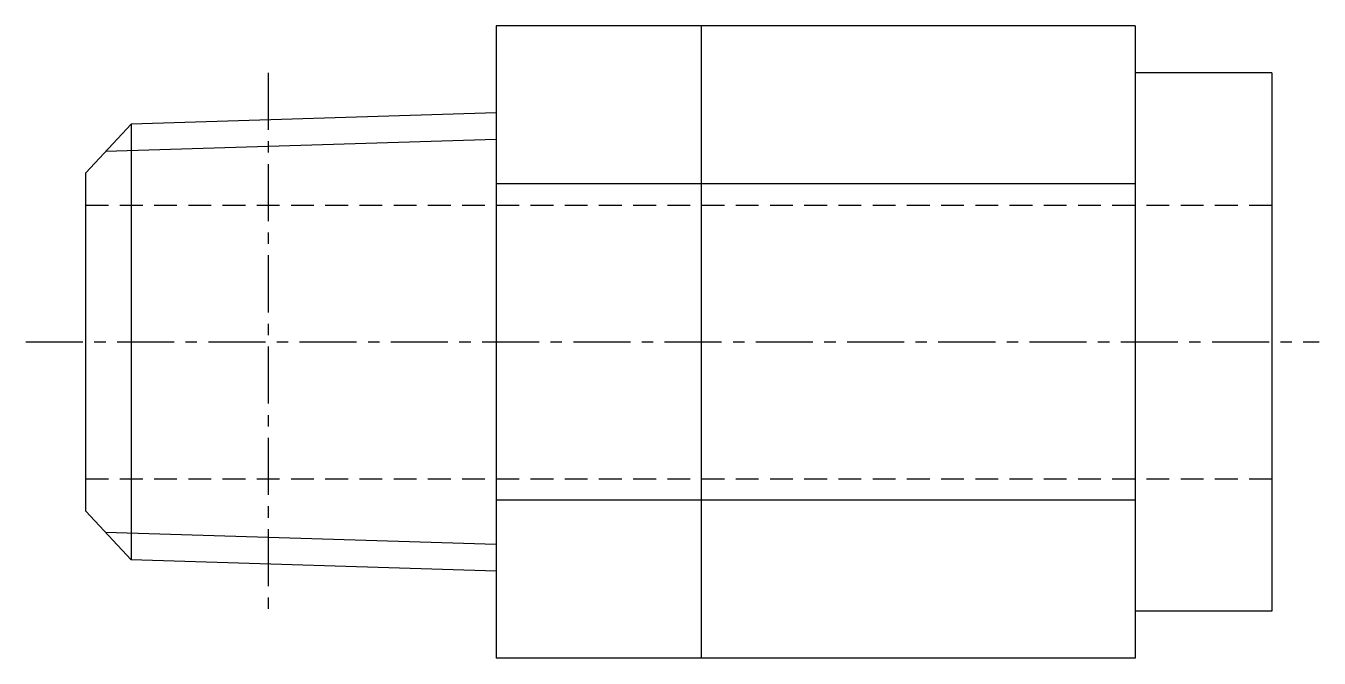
# Model space of a CAD drawing. Extents: x 0.1 to 37.8, y 0 to 44.4.
# Drawn here: x 9.48 to 37.83, y 30.57 to 44.43 of the extents above; entities outside this region: 2.
import ezdxf

# ---------------------------------------------------------------- set-up
doc = ezdxf.new("R2010")
doc.units = 0
doc.linetypes.add('CENTER', pattern=[2, 1.25, -0.25, 0.25, -0.25])
doc.linetypes.add('DASHED', pattern=[0.75, 0.5, -0.25])
doc.layers.get('0').update_dxf_attribs({"linetype": 'CONTINUOUS'})
doc.layers.add('CENTER', color=1, linetype='CENTER')
doc.styles.get("Standard").update_dxf_attribs({"font": 'txt.shx'})

# ---------------------------------------------------------------- blocks, each defined once
blk = doc.blocks.new('*U4')
at = {"color": 7, "linetype": 'CONTINUOUS'}
blk.add_text('TJBNC06-1', height=3, dxfattribs=at).set_placement((0, 0))
blk = doc.blocks.new('*U5')
at = {"color": 7, "linetype": 'CONTINUOUS'}
blk.add_text('TJBNC 6-1', height=3, dxfattribs=at).set_placement((0, 5))

msp = doc.modelspace()

# ---------------------------------------------------------------- linework, layer by layer
at = {"color": 7, "linetype": 'CONTINUOUS'}
for p, q in [((33.791, 44.425), (19.791, 44.425)), ((19.791, 44.425), (19.791, 30.569)), ((24.291, 30.569), (24.291, 44.425)), ((33.791, 44.425), (33.791, 30.569)), ((36.791, 43.397), (33.791, 43.397)), ((36.791, 43.397), (36.791, 31.597)), ((11.79, 42.268), (10.791, 41.204)), ((19.791, 42.518), (11.79, 42.268)), ((11.79, 42.268), (11.79, 32.726)), ((10.791, 33.79), (10.791, 41.204)), ((33.791, 40.961), (19.791, 40.961)), ((33.791, 34.033), (19.791, 34.033)), ((11.79, 32.726), (10.791, 33.79)), ((19.791, 32.476), (11.79, 32.726)), ((36.791, 31.597), (33.791, 31.597)), ((33.791, 30.569), (19.791, 30.569))]:
    msp.add_line(p, q, dxfattribs=at)
at = {"color": 3, "linetype": 'CONTINUOUS'}
for p, q in [((19.791, 41.937), (11.228, 41.669)), ((19.791, 33.057), (11.228, 33.324))]:
    msp.add_line(p, q, dxfattribs=at)
at = {"color": 3, "linetype": 'DASHED'}
for p, q in [((10.791, 40.497), (36.791, 40.497)), ((10.791, 34.497), (36.791, 34.497))]:
    msp.add_line(p, q, dxfattribs=at)
at = {"layer": 'CENTER', "color": 1, "linetype": 'CENTER'}
for p, q in [((14.791, 43.397), (14.791, 31.597)), ((9.479, 37.497), (37.826, 37.497))]:
    msp.add_line(p, q, dxfattribs=at)

# ---------------------------------------------------------------- block references
at = {"color": 7, "linetype": 'CONTINUOUS'}
for name in ['*U5', '*U4']:
    msp.add_blockref(name, (0, 0), dxfattribs=at)

doc.saveas('drawing.dxf')
